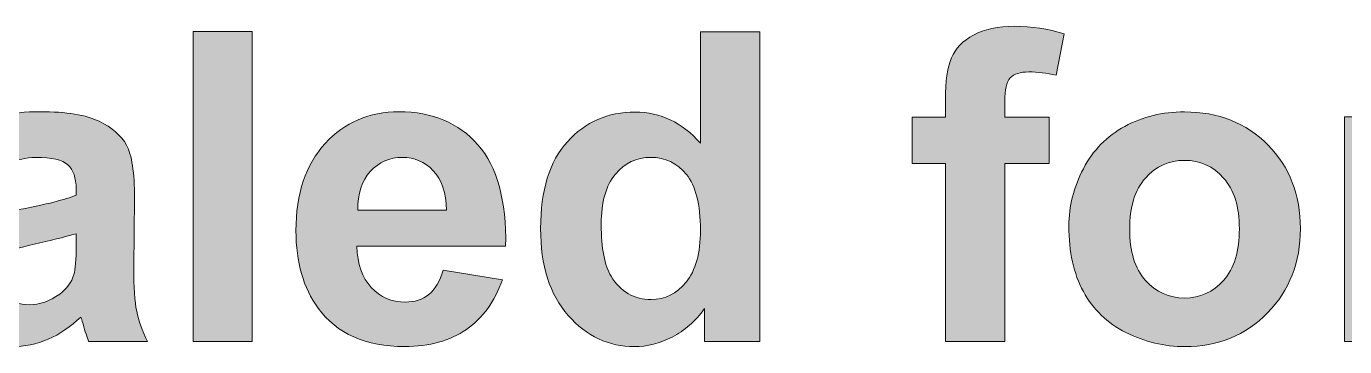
# Model space of a CAD drawing. Header units: inches. Extents: x 247 to 2765, y -1897 to -1110.
# Drawn here: x 672.38 to 685.27, y -1868.62 to -1865.49 of the extents above; entities that cross this region are included whole.
import ezdxf

# ---------------------------------------------------------------- set-up
doc = ezdxf.new("R2010")
doc.units = ezdxf.units.IN
doc.header["$MEASUREMENT"] = 0
doc.layers.add('Layer 1', color=7, linetype='Continuous')

# ---------------------------------------------------------------- blocks, each defined once
blk = doc.blocks.new('block 47')
at = {"layer": 'Layer 1', "true_color": 0x010202}
h = blk.add_hatch(color=98, dxfattribs=at)
h.dxf.hatch_style = 2
h.paths.add_polyline_path([(674.006, -1868.567), (674.006, -1865.537), (674.586, -1865.537), (674.586, -1868.567)])
h = blk.add_hatch(color=98, dxfattribs=at)
h.dxf.hatch_style = 2
edge = h.paths.add_edge_path()
edge.add_spline(control_points=[(679.549, -1868.567), (679.549, -1868.567), (679.01, -1868.567), (679.01, -1868.567), (679.01, -1868.567), (679.01, -1868.246), (679.01, -1868.246), (678.92, -1868.371), (678.814, -1868.464), (678.693, -1868.525), (678.571, -1868.587), (678.449, -1868.619), (678.324, -1868.619), (678.072, -1868.619), (677.856, -1868.517), (677.676, -1868.314), (677.495, -1868.11), (677.406, -1867.827), (677.406, -1867.463), (677.406, -1867.091), (677.493, -1866.809), (677.668, -1866.615), (677.843, -1866.421), (678.064, -1866.325), (678.332, -1866.325), (678.577, -1866.325), (678.789, -1866.426), (678.969, -1866.63), (678.969, -1866.63), (678.969, -1865.539), (678.969, -1865.539), (678.969, -1865.539), (679.55, -1865.539), (679.55, -1865.539), (679.55, -1865.539), (679.549, -1868.567), (679.549, -1868.567), (679.549, -1868.567), (679.549, -1868.567), (679.549, -1868.567)], knot_values=[0, 0, 0, 0, 1, 1, 1, 2, 2, 2, 3, 3, 3, 4, 4, 4, 5, 5, 5, 6, 6, 6, 7, 7, 7, 8, 8, 8, 9, 9, 9, 10, 10, 10, 11, 11, 11, 12, 12, 12, 13, 13, 13, 13], degree=3, periodic=1)
edge = h.paths.add_edge_path()
edge.add_spline(control_points=[(677.999, -1867.423), (677.999, -1867.657), (678.032, -1867.827), (678.095, -1867.93), (678.19, -1868.082), (678.321, -1868.158), (678.488, -1868.158), (678.622, -1868.158), (678.735, -1868.101), (678.829, -1867.988), (678.923, -1867.875), (678.969, -1867.704), (678.969, -1867.479), (678.969, -1867.227), (678.923, -1867.046), (678.832, -1866.934), (678.742, -1866.823), (678.625, -1866.768), (678.483, -1866.768), (678.345, -1866.768), (678.23, -1866.821), (678.138, -1866.932), (678.045, -1867.041), (677.999, -1867.205), (677.999, -1867.423)], knot_values=[0, 0, 0, 0, 1, 1, 1, 2, 2, 2, 3, 3, 3, 4, 4, 4, 5, 5, 5, 6, 6, 6, 7, 7, 7, 8, 8, 8, 8], degree=3, periodic=1)
h = blk.add_hatch(color=98, dxfattribs=at)
h.dxf.hatch_style = 2
edge = h.paths.add_edge_path()
edge.add_spline(control_points=[(681.043, -1866.373), (681.043, -1866.373), (681.366, -1866.373), (681.366, -1866.373), (681.366, -1866.373), (681.366, -1866.208), (681.366, -1866.208), (681.366, -1866.023), (681.386, -1865.885), (681.424, -1865.794), (681.463, -1865.702), (681.536, -1865.628), (681.641, -1865.571), (681.747, -1865.514), (681.88, -1865.486), (682.042, -1865.486), (682.208, -1865.486), (682.37, -1865.51), (682.527, -1865.561), (682.527, -1865.561), (682.448, -1865.965), (682.448, -1865.965), (682.356, -1865.943), (682.267, -1865.932), (682.181, -1865.932), (682.097, -1865.932), (682.037, -1865.952), (682, -1865.991), (681.963, -1866.03), (681.946, -1866.106), (681.946, -1866.218), (681.946, -1866.218), (681.946, -1866.373), (681.946, -1866.373), (681.946, -1866.373), (682.379, -1866.373), (682.379, -1866.373), (682.379, -1866.373), (682.379, -1866.829), (682.379, -1866.829), (682.379, -1866.829), (681.946, -1866.829), (681.946, -1866.829), (681.946, -1866.829), (681.946, -1868.568), (681.946, -1868.568), (681.946, -1868.568), (681.365, -1868.568), (681.365, -1868.568), (681.365, -1868.568), (681.365, -1866.829), (681.365, -1866.829), (681.365, -1866.829), (681.042, -1866.829), (681.042, -1866.829), (681.042, -1866.829), (681.042, -1866.373), (681.042, -1866.373), (681.042, -1866.373), (681.043, -1866.373), (681.043, -1866.373), (681.043, -1866.373), (681.043, -1866.373), (681.043, -1866.373)], knot_values=[0, 0, 0, 0, 1, 1, 1, 2, 2, 2, 3, 3, 3, 4, 4, 4, 5, 5, 5, 6, 6, 6, 7, 7, 7, 8, 8, 8, 9, 9, 9, 10, 10, 10, 11, 11, 11, 12, 12, 12, 13, 13, 13, 14, 14, 14, 15, 15, 15, 16, 16, 16, 17, 17, 17, 18, 18, 18, 19, 19, 19, 20, 20, 20, 21, 21, 21, 21], degree=3, periodic=1)
h = blk.add_hatch(color=98, dxfattribs=at)
h.dxf.hatch_style = 2
edge = h.paths.add_edge_path()
edge.add_spline(control_points=[(672.085, -1867.042), (672.085, -1867.042), (671.558, -1866.947), (671.558, -1866.947), (671.618, -1866.734), (671.72, -1866.577), (671.864, -1866.475), (672.008, -1866.373), (672.224, -1866.321), (672.509, -1866.321), (672.768, -1866.321), (672.961, -1866.353), (673.088, -1866.415), (673.214, -1866.476), (673.303, -1866.554), (673.356, -1866.648), (673.407, -1866.742), (673.434, -1866.916), (673.434, -1867.168), (673.434, -1867.168), (673.427, -1867.846), (673.427, -1867.846), (673.427, -1868.039), (673.435, -1868.181), (673.455, -1868.273), (673.474, -1868.365), (673.508, -1868.462), (673.56, -1868.567), (673.56, -1868.567), (672.985, -1868.567), (672.985, -1868.567), (672.97, -1868.53), (672.95, -1868.472), (672.93, -1868.397), (672.92, -1868.361), (672.913, -1868.34), (672.908, -1868.329), (672.809, -1868.424), (672.702, -1868.498), (672.59, -1868.546), (672.478, -1868.594), (672.357, -1868.618), (672.229, -1868.618), (672.003, -1868.618), (671.824, -1868.556), (671.694, -1868.434), (671.564, -1868.312), (671.499, -1868.157), (671.499, -1867.969), (671.499, -1867.845), (671.528, -1867.736), (671.587, -1867.639), (671.647, -1867.541), (671.729, -1867.467), (671.836, -1867.415), (671.943, -1867.363), (672.097, -1867.318), (672.299, -1867.279), (672.571, -1867.228), (672.759, -1867.181), (672.863, -1867.137), (672.863, -1867.137), (672.863, -1867.079), (672.863, -1867.079), (672.863, -1866.968), (672.836, -1866.888), (672.782, -1866.841), (672.727, -1866.792), (672.623, -1866.769), (672.469, -1866.769), (672.365, -1866.769), (672.285, -1866.79), (672.227, -1866.83), (672.168, -1866.871), (672.12, -1866.94), (672.085, -1867.042)], knot_values=[0, 0, 0, 0, 1, 1, 1, 2, 2, 2, 3, 3, 3, 4, 4, 4, 5, 5, 5, 6, 6, 6, 7, 7, 7, 8, 8, 8, 9, 9, 9, 10, 10, 10, 11, 11, 11, 12, 12, 12, 13, 13, 13, 14, 14, 14, 15, 15, 15, 16, 16, 16, 17, 17, 17, 18, 18, 18, 19, 19, 19, 20, 20, 20, 21, 21, 21, 22, 22, 22, 23, 23, 23, 24, 24, 24, 25, 25, 25, 25], degree=3, periodic=1)
edge = h.paths.add_edge_path()
edge.add_spline(control_points=[(672.862, -1867.514), (672.788, -1867.537), (672.67, -1867.567), (672.509, -1867.603), (672.347, -1867.638), (672.242, -1867.67), (672.193, -1867.703), (672.117, -1867.756), (672.079, -1867.826), (672.079, -1867.908), (672.079, -1867.989), (672.11, -1868.061), (672.17, -1868.12), (672.231, -1868.179), (672.309, -1868.209), (672.402, -1868.209), (672.507, -1868.209), (672.606, -1868.173), (672.702, -1868.105), (672.772, -1868.053), (672.818, -1867.989), (672.841, -1867.913), (672.857, -1867.863), (672.863, -1867.769), (672.863, -1867.629), (672.863, -1867.629), (672.863, -1867.514), (672.863, -1867.514), (672.863, -1867.514), (672.862, -1867.514), (672.862, -1867.514), (672.862, -1867.514), (672.862, -1867.514), (672.862, -1867.514)], knot_values=[0, 0, 0, 0, 1, 1, 1, 2, 2, 2, 3, 3, 3, 4, 4, 4, 5, 5, 5, 6, 6, 6, 7, 7, 7, 8, 8, 8, 9, 9, 9, 10, 10, 10, 11, 11, 11, 11], degree=3, periodic=1)
h = blk.add_hatch(color=98, dxfattribs=at)
h.dxf.hatch_style = 2
edge = h.paths.add_edge_path()
edge.add_spline(control_points=[(676.453, -1867.87), (676.453, -1867.87), (677.032, -1867.966), (677.032, -1867.966), (676.957, -1868.179), (676.841, -1868.34), (676.68, -1868.45), (676.519, -1868.561), (676.319, -1868.618), (676.077, -1868.618), (675.695, -1868.618), (675.412, -1868.493), (675.23, -1868.243), (675.086, -1868.044), (675.013, -1867.792), (675.013, -1867.486), (675.013, -1867.123), (675.109, -1866.837), (675.299, -1866.631), (675.489, -1866.425), (675.73, -1866.322), (676.021, -1866.322), (676.347, -1866.322), (676.605, -1866.431), (676.793, -1866.645), (676.982, -1866.86), (677.072, -1867.192), (677.064, -1867.637), (677.064, -1867.637), (675.609, -1867.637), (675.609, -1867.637), (675.613, -1867.809), (675.661, -1867.944), (675.749, -1868.04), (675.838, -1868.136), (675.95, -1868.183), (676.084, -1868.183), (676.175, -1868.183), (676.252, -1868.159), (676.313, -1868.109), (676.373, -1868.059), (676.421, -1867.98), (676.453, -1867.87)], knot_values=[0, 0, 0, 0, 1, 1, 1, 2, 2, 2, 3, 3, 3, 4, 4, 4, 5, 5, 5, 6, 6, 6, 7, 7, 7, 8, 8, 8, 9, 9, 9, 10, 10, 10, 11, 11, 11, 12, 12, 12, 13, 13, 13, 14, 14, 14, 14], degree=3, periodic=1)
edge = h.paths.add_edge_path()
edge.add_spline(control_points=[(676.486, -1867.283), (676.482, -1867.114), (676.438, -1866.986), (676.356, -1866.899), (676.274, -1866.811), (676.172, -1866.768), (676.055, -1866.768), (675.929, -1866.768), (675.823, -1866.814), (675.74, -1866.907), (675.656, -1866.999), (675.616, -1867.124), (675.617, -1867.283), (675.617, -1867.283), (676.486, -1867.283), (676.486, -1867.283)], knot_values=[0, 0, 0, 0, 1, 1, 1, 2, 2, 2, 3, 3, 3, 4, 4, 4, 5, 5, 5, 5], degree=3, periodic=1)
h = blk.add_hatch(color=98, dxfattribs=at)
h.dxf.hatch_style = 2
edge = h.paths.add_edge_path()
edge.add_spline(control_points=[(682.573, -1867.439), (682.573, -1867.246), (682.621, -1867.06), (682.715, -1866.879), (682.81, -1866.697), (682.945, -1866.561), (683.12, -1866.465), (683.295, -1866.369), (683.489, -1866.323), (683.704, -1866.323), (684.035, -1866.323), (684.308, -1866.431), (684.52, -1866.646), (684.733, -1866.861), (684.838, -1867.135), (684.838, -1867.463), (684.838, -1867.795), (684.73, -1868.071), (684.517, -1868.289), (684.303, -1868.507), (684.033, -1868.618), (683.708, -1868.618), (683.506, -1868.618), (683.315, -1868.572), (683.132, -1868.481), (682.948, -1868.389), (682.811, -1868.256), (682.715, -1868.08), (682.62, -1867.905), (682.573, -1867.692), (682.573, -1867.439)], knot_values=[0, 0, 0, 0, 1, 1, 1, 2, 2, 2, 3, 3, 3, 4, 4, 4, 5, 5, 5, 6, 6, 6, 7, 7, 7, 8, 8, 8, 9, 9, 9, 10, 10, 10, 10], degree=3, periodic=1)
edge = h.paths.add_edge_path()
edge.add_spline(control_points=[(683.168, -1867.471), (683.168, -1867.688), (683.219, -1867.855), (683.323, -1867.971), (683.426, -1868.086), (683.553, -1868.144), (683.705, -1868.144), (683.857, -1868.144), (683.984, -1868.086), (684.087, -1867.971), (684.19, -1867.855), (684.241, -1867.686), (684.241, -1867.466), (684.241, -1867.252), (684.19, -1867.085), (684.087, -1866.97), (683.984, -1866.855), (683.857, -1866.797), (683.705, -1866.797), (683.553, -1866.797), (683.426, -1866.855), (683.323, -1866.97), (683.219, -1867.085), (683.168, -1867.253), (683.168, -1867.471)], knot_values=[0, 0, 0, 0, 1, 1, 1, 2, 2, 2, 3, 3, 3, 4, 4, 4, 5, 5, 5, 6, 6, 6, 7, 7, 7, 8, 8, 8, 8], degree=3, periodic=1)
h = blk.add_hatch(color=98, dxfattribs=at)
h.dxf.hatch_style = 2
edge = h.paths.add_edge_path()
edge.add_spline(control_points=[(685.849, -1868.567), (685.849, -1868.567), (685.269, -1868.567), (685.269, -1868.567), (685.269, -1868.567), (685.269, -1866.372), (685.269, -1866.372), (685.269, -1866.372), (685.807, -1866.372), (685.807, -1866.372), (685.807, -1866.372), (685.807, -1866.684), (685.807, -1866.684), (685.9, -1866.537), (685.983, -1866.44), (686.057, -1866.394), (686.131, -1866.346), (686.213, -1866.324), (686.308, -1866.324), (686.44, -1866.324), (686.567, -1866.36), (686.69, -1866.434), (686.69, -1866.434), (686.51, -1866.94), (686.51, -1866.94), (686.413, -1866.877), (686.321, -1866.845), (686.238, -1866.845), (686.157, -1866.845), (686.087, -1866.867), (686.031, -1866.911), (685.974, -1866.957), (685.93, -1867.036), (685.897, -1867.154), (685.864, -1867.272), (685.848, -1867.517), (685.848, -1867.89), (685.848, -1867.89), (685.848, -1868.568), (685.848, -1868.568), (685.848, -1868.568), (685.849, -1868.567), (685.849, -1868.567), (685.849, -1868.567), (685.849, -1868.567), (685.849, -1868.567)], knot_values=[0, 0, 0, 0, 1, 1, 1, 2, 2, 2, 3, 3, 3, 4, 4, 4, 5, 5, 5, 6, 6, 6, 7, 7, 7, 8, 8, 8, 9, 9, 9, 10, 10, 10, 11, 11, 11, 12, 12, 12, 13, 13, 13, 14, 14, 14, 15, 15, 15, 15], degree=3, periodic=1)
at = {"layer": 'Layer 1', "lineweight": 0}
blk.add_lwpolyline([(674.006, -1868.567), (674.006, -1865.537), (674.586, -1865.537), (674.586, -1868.567), (674.006, -1868.567)], dxfattribs=at)
for points, knots in [([(679.549, -1868.567), (679.549, -1868.567), (679.01, -1868.567), (679.01, -1868.567), (679.01, -1868.567), (679.01, -1868.246), (679.01, -1868.246), (678.92, -1868.371), (678.814, -1868.464), (678.693, -1868.525), (678.571, -1868.587), (678.449, -1868.619), (678.324, -1868.619), (678.072, -1868.619), (677.856, -1868.517), (677.676, -1868.314), (677.495, -1868.11), (677.406, -1867.827), (677.406, -1867.463), (677.406, -1867.091), (677.493, -1866.809), (677.668, -1866.615), (677.843, -1866.421), (678.064, -1866.325), (678.332, -1866.325), (678.577, -1866.325), (678.789, -1866.426), (678.969, -1866.63), (678.969, -1866.63), (678.969, -1865.539), (678.969, -1865.539), (678.969, -1865.539), (679.55, -1865.539), (679.55, -1865.539), (679.55, -1865.539), (679.549, -1868.567), (679.549, -1868.567), (679.549, -1868.567), (679.549, -1868.567), (679.549, -1868.567)], [0, 0, 0, 0, 1, 1, 1, 2, 2, 2, 3, 3, 3, 4, 4, 4, 5, 5, 5, 6, 6, 6, 7, 7, 7, 8, 8, 8, 9, 9, 9, 10, 10, 10, 11, 11, 11, 12, 12, 12, 13, 13, 13, 13]), ([(681.043, -1866.373), (681.043, -1866.373), (681.366, -1866.373), (681.366, -1866.373), (681.366, -1866.373), (681.366, -1866.208), (681.366, -1866.208), (681.366, -1866.023), (681.386, -1865.885), (681.424, -1865.794), (681.463, -1865.702), (681.536, -1865.628), (681.641, -1865.571), (681.747, -1865.514), (681.88, -1865.486), (682.042, -1865.486), (682.208, -1865.486), (682.37, -1865.51), (682.527, -1865.561), (682.527, -1865.561), (682.448, -1865.965), (682.448, -1865.965), (682.356, -1865.943), (682.267, -1865.932), (682.181, -1865.932), (682.097, -1865.932), (682.037, -1865.952), (682, -1865.991), (681.963, -1866.03), (681.946, -1866.106), (681.946, -1866.218), (681.946, -1866.218), (681.946, -1866.373), (681.946, -1866.373), (681.946, -1866.373), (682.379, -1866.373), (682.379, -1866.373), (682.379, -1866.373), (682.379, -1866.829), (682.379, -1866.829), (682.379, -1866.829), (681.946, -1866.829), (681.946, -1866.829), (681.946, -1866.829), (681.946, -1868.568), (681.946, -1868.568), (681.946, -1868.568), (681.365, -1868.568), (681.365, -1868.568), (681.365, -1868.568), (681.365, -1866.829), (681.365, -1866.829), (681.365, -1866.829), (681.042, -1866.829), (681.042, -1866.829), (681.042, -1866.829), (681.042, -1866.373), (681.042, -1866.373), (681.042, -1866.373), (681.043, -1866.373), (681.043, -1866.373), (681.043, -1866.373), (681.043, -1866.373), (681.043, -1866.373)], [0, 0, 0, 0, 1, 1, 1, 2, 2, 2, 3, 3, 3, 4, 4, 4, 5, 5, 5, 6, 6, 6, 7, 7, 7, 8, 8, 8, 9, 9, 9, 10, 10, 10, 11, 11, 11, 12, 12, 12, 13, 13, 13, 14, 14, 14, 15, 15, 15, 16, 16, 16, 17, 17, 17, 18, 18, 18, 19, 19, 19, 20, 20, 20, 21, 21, 21, 21]), ([(672.085, -1867.042), (672.085, -1867.042), (671.558, -1866.947), (671.558, -1866.947), (671.618, -1866.734), (671.72, -1866.577), (671.864, -1866.475), (672.008, -1866.373), (672.224, -1866.321), (672.509, -1866.321), (672.768, -1866.321), (672.961, -1866.353), (673.088, -1866.415), (673.214, -1866.476), (673.303, -1866.554), (673.356, -1866.648), (673.407, -1866.742), (673.434, -1866.916), (673.434, -1867.168), (673.434, -1867.168), (673.427, -1867.846), (673.427, -1867.846), (673.427, -1868.039), (673.435, -1868.181), (673.455, -1868.273), (673.474, -1868.365), (673.508, -1868.462), (673.56, -1868.567), (673.56, -1868.567), (672.985, -1868.567), (672.985, -1868.567), (672.97, -1868.53), (672.95, -1868.472), (672.93, -1868.397), (672.92, -1868.361), (672.913, -1868.34), (672.908, -1868.329), (672.809, -1868.424), (672.702, -1868.498), (672.59, -1868.546), (672.478, -1868.594), (672.357, -1868.618), (672.229, -1868.618), (672.003, -1868.618), (671.824, -1868.556), (671.694, -1868.434), (671.564, -1868.312), (671.499, -1868.157), (671.499, -1867.969), (671.499, -1867.845), (671.528, -1867.736), (671.587, -1867.639), (671.647, -1867.541), (671.729, -1867.467), (671.836, -1867.415), (671.943, -1867.363), (672.097, -1867.318), (672.299, -1867.279), (672.571, -1867.228), (672.759, -1867.181), (672.863, -1867.137), (672.863, -1867.137), (672.863, -1867.079), (672.863, -1867.079), (672.863, -1866.968), (672.836, -1866.888), (672.782, -1866.841), (672.727, -1866.792), (672.623, -1866.769), (672.469, -1866.769), (672.365, -1866.769), (672.285, -1866.79), (672.227, -1866.83), (672.168, -1866.871), (672.12, -1866.94), (672.085, -1867.042)], [0, 0, 0, 0, 1, 1, 1, 2, 2, 2, 3, 3, 3, 4, 4, 4, 5, 5, 5, 6, 6, 6, 7, 7, 7, 8, 8, 8, 9, 9, 9, 10, 10, 10, 11, 11, 11, 12, 12, 12, 13, 13, 13, 14, 14, 14, 15, 15, 15, 16, 16, 16, 17, 17, 17, 18, 18, 18, 19, 19, 19, 20, 20, 20, 21, 21, 21, 22, 22, 22, 23, 23, 23, 24, 24, 24, 25, 25, 25, 25]), ([(676.453, -1867.87), (676.453, -1867.87), (677.032, -1867.966), (677.032, -1867.966), (676.957, -1868.179), (676.841, -1868.34), (676.68, -1868.45), (676.519, -1868.561), (676.319, -1868.618), (676.077, -1868.618), (675.695, -1868.618), (675.412, -1868.493), (675.23, -1868.243), (675.086, -1868.044), (675.013, -1867.792), (675.013, -1867.486), (675.013, -1867.123), (675.109, -1866.837), (675.299, -1866.631), (675.489, -1866.425), (675.73, -1866.322), (676.021, -1866.322), (676.347, -1866.322), (676.605, -1866.431), (676.793, -1866.645), (676.982, -1866.86), (677.072, -1867.192), (677.064, -1867.637), (677.064, -1867.637), (675.609, -1867.637), (675.609, -1867.637), (675.613, -1867.809), (675.661, -1867.944), (675.749, -1868.04), (675.838, -1868.136), (675.95, -1868.183), (676.084, -1868.183), (676.175, -1868.183), (676.252, -1868.159), (676.313, -1868.109), (676.373, -1868.059), (676.421, -1867.98), (676.453, -1867.87)], [0, 0, 0, 0, 1, 1, 1, 2, 2, 2, 3, 3, 3, 4, 4, 4, 5, 5, 5, 6, 6, 6, 7, 7, 7, 8, 8, 8, 9, 9, 9, 10, 10, 10, 11, 11, 11, 12, 12, 12, 13, 13, 13, 14, 14, 14, 14]), ([(682.573, -1867.439), (682.573, -1867.246), (682.621, -1867.06), (682.715, -1866.879), (682.81, -1866.697), (682.945, -1866.561), (683.12, -1866.465), (683.295, -1866.369), (683.489, -1866.323), (683.704, -1866.323), (684.035, -1866.323), (684.308, -1866.431), (684.52, -1866.646), (684.733, -1866.861), (684.838, -1867.135), (684.838, -1867.463), (684.838, -1867.795), (684.73, -1868.071), (684.517, -1868.289), (684.303, -1868.507), (684.033, -1868.618), (683.708, -1868.618), (683.506, -1868.618), (683.315, -1868.572), (683.132, -1868.481), (682.948, -1868.389), (682.811, -1868.256), (682.715, -1868.08), (682.62, -1867.905), (682.573, -1867.692), (682.573, -1867.439)], [0, 0, 0, 0, 1, 1, 1, 2, 2, 2, 3, 3, 3, 4, 4, 4, 5, 5, 5, 6, 6, 6, 7, 7, 7, 8, 8, 8, 9, 9, 9, 10, 10, 10, 10]), ([(685.849, -1868.567), (685.849, -1868.567), (685.269, -1868.567), (685.269, -1868.567), (685.269, -1868.567), (685.269, -1866.372), (685.269, -1866.372), (685.269, -1866.372), (685.807, -1866.372), (685.807, -1866.372), (685.807, -1866.372), (685.807, -1866.684), (685.807, -1866.684), (685.9, -1866.537), (685.983, -1866.44), (686.057, -1866.394), (686.131, -1866.346), (686.213, -1866.324), (686.308, -1866.324), (686.44, -1866.324), (686.567, -1866.36), (686.69, -1866.434), (686.69, -1866.434), (686.51, -1866.94), (686.51, -1866.94), (686.413, -1866.877), (686.321, -1866.845), (686.238, -1866.845), (686.157, -1866.845), (686.087, -1866.867), (686.031, -1866.911), (685.974, -1866.957), (685.93, -1867.036), (685.897, -1867.154), (685.864, -1867.272), (685.848, -1867.517), (685.848, -1867.89), (685.848, -1867.89), (685.848, -1868.568), (685.848, -1868.568), (685.848, -1868.568), (685.849, -1868.567), (685.849, -1868.567), (685.849, -1868.567), (685.849, -1868.567), (685.849, -1868.567)], [0, 0, 0, 0, 1, 1, 1, 2, 2, 2, 3, 3, 3, 4, 4, 4, 5, 5, 5, 6, 6, 6, 7, 7, 7, 8, 8, 8, 9, 9, 9, 10, 10, 10, 11, 11, 11, 12, 12, 12, 13, 13, 13, 14, 14, 14, 15, 15, 15, 15]), ([(676.486, -1867.283), (676.482, -1867.114), (676.438, -1866.986), (676.356, -1866.899), (676.274, -1866.811), (676.172, -1866.768), (676.055, -1866.768), (675.929, -1866.768), (675.823, -1866.814), (675.74, -1866.907), (675.656, -1866.999), (675.616, -1867.124), (675.617, -1867.283), (675.617, -1867.283), (676.486, -1867.283), (676.486, -1867.283)], [0, 0, 0, 0, 1, 1, 1, 2, 2, 2, 3, 3, 3, 4, 4, 4, 5, 5, 5, 5]), ([(677.999, -1867.423), (677.999, -1867.657), (678.032, -1867.827), (678.095, -1867.93), (678.19, -1868.082), (678.321, -1868.158), (678.488, -1868.158), (678.622, -1868.158), (678.735, -1868.101), (678.829, -1867.988), (678.923, -1867.875), (678.969, -1867.704), (678.969, -1867.479), (678.969, -1867.227), (678.923, -1867.046), (678.832, -1866.934), (678.742, -1866.823), (678.625, -1866.768), (678.483, -1866.768), (678.345, -1866.768), (678.23, -1866.821), (678.138, -1866.932), (678.045, -1867.041), (677.999, -1867.205), (677.999, -1867.423)], [0, 0, 0, 0, 1, 1, 1, 2, 2, 2, 3, 3, 3, 4, 4, 4, 5, 5, 5, 6, 6, 6, 7, 7, 7, 8, 8, 8, 8]), ([(683.168, -1867.471), (683.168, -1867.688), (683.219, -1867.855), (683.323, -1867.971), (683.426, -1868.086), (683.553, -1868.144), (683.705, -1868.144), (683.857, -1868.144), (683.984, -1868.086), (684.087, -1867.971), (684.19, -1867.855), (684.241, -1867.686), (684.241, -1867.466), (684.241, -1867.252), (684.19, -1867.085), (684.087, -1866.97), (683.984, -1866.855), (683.857, -1866.797), (683.705, -1866.797), (683.553, -1866.797), (683.426, -1866.855), (683.323, -1866.97), (683.219, -1867.085), (683.168, -1867.253), (683.168, -1867.471)], [0, 0, 0, 0, 1, 1, 1, 2, 2, 2, 3, 3, 3, 4, 4, 4, 5, 5, 5, 6, 6, 6, 7, 7, 7, 8, 8, 8, 8]), ([(672.862, -1867.514), (672.788, -1867.537), (672.67, -1867.567), (672.509, -1867.603), (672.347, -1867.638), (672.242, -1867.67), (672.193, -1867.703), (672.117, -1867.756), (672.079, -1867.826), (672.079, -1867.908), (672.079, -1867.989), (672.11, -1868.061), (672.17, -1868.12), (672.231, -1868.179), (672.309, -1868.209), (672.402, -1868.209), (672.507, -1868.209), (672.606, -1868.173), (672.702, -1868.105), (672.772, -1868.053), (672.818, -1867.989), (672.841, -1867.913), (672.857, -1867.863), (672.863, -1867.769), (672.863, -1867.629), (672.863, -1867.629), (672.863, -1867.514), (672.863, -1867.514), (672.863, -1867.514), (672.862, -1867.514), (672.862, -1867.514), (672.862, -1867.514), (672.862, -1867.514), (672.862, -1867.514)], [0, 0, 0, 0, 1, 1, 1, 2, 2, 2, 3, 3, 3, 4, 4, 4, 5, 5, 5, 6, 6, 6, 7, 7, 7, 8, 8, 8, 9, 9, 9, 10, 10, 10, 11, 11, 11, 11])]:
    blk.add_open_spline(points, degree=3, knots=knots, dxfattribs=at)
blk = doc.blocks.new('block 42')
at = {"layer": 'Layer 1'}
blk.add_blockref('block 47', (0, 0), dxfattribs=at)

msp = doc.modelspace()

# ---------------------------------------------------------------- block references
at = {"layer": 'Layer 1'}
msp.add_blockref('block 42', (0, 0), dxfattribs=at)

doc.saveas('drawing.dxf')
